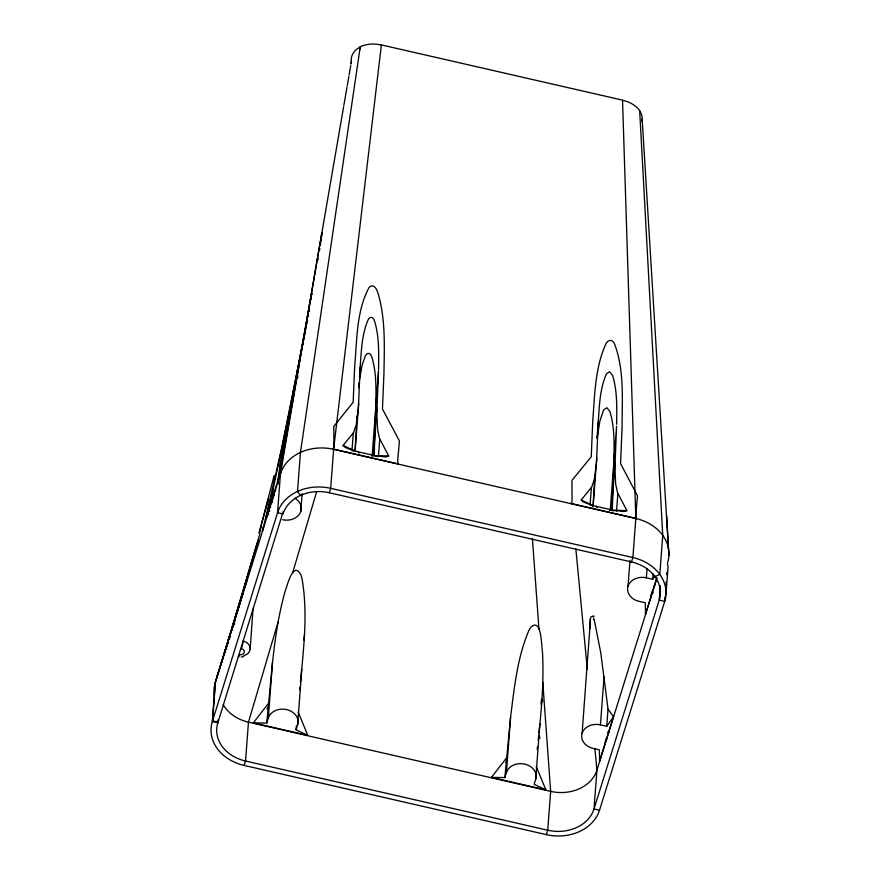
<?xml version="1.0" encoding="UTF-8"?>
<svg xmlns="http://www.w3.org/2000/svg" width="880" height="880" viewBox="0 0 880 880"><rect width="100%" height="100%" fill="white"/><g stroke="black" fill="none" stroke-linecap="round" stroke-linejoin="round"><path stroke-width="1.32" d="M590.051 628.529C590.634 626.043 588.83 614.636 592.779 616.781M538.956 732.765C541.882 705.76 543.994 678.546 542.432 651.387C541.299 645.898 541.816 617.111 530.86 627.242A39.127 25.861 18.4 0 0 530.024 628.496L529.914 628.683A70.147 46.354 18.4 0 0 528.792 630.707C517.187 657.932 514.316 687.951 510.587 717.046L504.845 777.579L491.425 777.403L506.297 758.241M375.848 405.768C376.035 389.763 376.596 373.285 372.064 357.764A42.328 21.241 16.5 0 0 371.492 356.323C370.887 353.254 367.015 352.011 365.728 355.333A44.044 22.099 16.5 0 0 365.233 356.202L362.12 365.233L359.491 379.621M613.932 460.405C614.13 444.367 614.702 427.845 610.159 412.291A44.044 22.099 16.5 0 0 609.741 411.213L606.903 407.737L604.01 409.574A42.328 21.241 16.5 0 0 603.328 410.729L599.852 421.3L597.069 438.295M616.649 424.292C616.836 408.287 617.397 391.809 612.865 376.288A44.044 22.099 16.5 0 0 612.447 375.21L609.609 371.734L606.716 373.571A42.328 21.241 16.5 0 0 606.034 374.726C599.797 389.499 599.412 406.01 598.268 421.784L596.486 462.825L594.33 479.347L591.723 487.036L581.196 499.983L590.139 504.218A5.665 1.441 -64.5 0 0 591.492 504.977A40.128 20.141 16.5 0 1 592.427 505.263L594.198 505.802A17.71 8.888 16.5 0 0 596.343 506.374L611.446 509.828A21.208 10.648 16.5 0 0 614.185 510.334L623.48 511.445L626.89 510.675L616.605 510.268A5.665 4.576 4.3 0 0 613.734 510.873M378.543 370.007C378.752 353.925 379.324 337.359 374.77 321.772A42.328 21.241 16.5 0 0 374.198 320.32C373.593 317.251 369.721 316.008 368.434 319.33A44.044 22.099 16.5 0 0 367.939 320.199C361.713 334.939 361.328 351.395 360.173 367.136L358.391 408.298L356.235 424.82L353.628 432.509L343.101 445.456L352.044 449.691A5.665 1.441 -64.5 0 0 353.386 450.45L354.937 450.923M593.989 619.663A119.251 28.545 -78.7 0 1 594.627 621.687L600.754 652.696L608.025 709.126L613.47 716.683L599.599 761.068L599.731 757.614M378.499 371.217L376.827 412.522L377.564 429.704L379.489 438.427L388.795 456.148L385.935 456.929L378.224 456.137A40.128 20.141 16.5 0 0 377.278 455.994L375.507 455.719A17.71 8.888 16.5 0 1 373.351 455.312L358.248 451.847A21.208 10.648 16.5 0 1 355.52 451.099M610.236 510.433L616.572 426.217L614.922 467.049L615.67 484.231L617.584 492.954L626.824 510.4M356.466 427.141L355.08 450.945L358.655 403.524M356.84 418.132L356.939 415.877M375.771 407.572L374.187 456.313M594.748 477.158L593.065 506.429M613.866 462.22L612.282 510.829M656.843 577.885L645.535 614.075L645.634 611.699M250.184 649.066L253 609.18M590.524 618.893L582.109 733.293A15.125 12.221 4.3 0 0 593.087 748.418L599.379 749.859L599.599 761.068M215.248 682.715L212.322 721.578A43.846 35.431 4.3 0 0 244.156 765.435L546.359 834.636A43.846 35.431 4.3 0 0 599.5 810.249L664.719 601.392L665.082 596.541M215.468 682L212.553 720.863L218.042 722.128L218.229 719.697M217.998 720.412L217.822 722.843A38.181 30.844 4.3 0 0 245.542 761.024L547.734 830.225A38.181 30.844 4.3 0 0 594.011 808.995L599.5 810.249M226.347 649.55L226.644 645.491M233.057 627.33L233.442 623.095L252.901 557.458M234.377 624.844L234.861 618.321L247.676 576.257M239.25 606.32L239.558 602.283M243.133 593.593L243.375 590.359M248.017 575.025L248.138 573.353M272.261 502.59L273.361 487.982L288.651 415.327L304.953 332.145M279.18 477.554L280.676 460.658L311.102 296.835A90.893 1.925 -81.9 0 1 311.344 295.548M280.456 473.858L277.541 512.732L212.322 721.578L217.822 722.843L283.217 511.555M281.743 458.59L282.865 443.696M287.023 434.72L287.947 422.499M268.202 703.725L253.33 722.887L266.75 723.052L272.492 662.519C275.099 638.649 278.509 614.757 285.054 591.613C287.155 586.201 293.007 560.384 300.762 574.552A39.127 25.861 18.4 0 1 301.312 576.114L301.378 576.345A70.147 46.354 18.4 0 1 302.038 578.776C308 612.909 303.677 647.9 300.454 682.099M266.75 723.052L268.323 718.003L272.492 662.519M292.259 403.898L293.04 393.514M297.704 377.806L297.869 375.694M298.111 372.515L298.584 366.168M300.443 452.584L297.517 491.447L300.432 495.462M300.828 511.28L302.159 493.581M298.144 711.986L307.78 735.35L296.054 729.762L296.34 725.901M296.054 729.762L297.627 724.713L301.796 669.229M333.608 449.471L330.682 488.334L329.307 492.745A38.181 30.844 4.3 0 0 283.03 513.986L277.541 512.732A43.846 35.431 4.3 0 1 330.682 488.334L632.885 557.546A43.846 35.431 4.3 0 1 664.719 601.392L659.219 600.138A38.181 30.844 4.3 0 0 631.499 561.957L329.307 492.745M353.309 432.949L352.044 449.691A5.665 4.576 4.3 0 1 353.793 450.956M358.633 387.75L358.974 383.251M359.48 376.497L360.162 367.499M372.141 455.906L378.477 371.69M373.395 455.235L376.97 407.715M379.764 439.01L378.455 456.302M504.845 777.579L506.418 772.519L510.587 717.046M536.239 766.513L545.875 789.877L534.149 784.289L535.722 779.24L539.891 723.756M591.404 487.476L590.139 504.218A5.665 4.576 4.3 0 1 592.02 505.637M597.069 437.778L598.257 422.026M593.076 506.847L596.75 458.051M611.49 509.762L615.065 462.242M582.109 733.293A15.125 12.221 4.3 0 1 600.435 724.878L604.054 676.753M617.859 493.537L616.55 510.829M600.435 724.878L606.727 726.33L608.025 709.126M645.535 614.075L645.304 602.778L639.012 601.337A15.125 12.221 4.3 0 1 628.034 586.212L629.981 560.34M635.8 518.672L632.885 557.546L631.499 561.957M628.034 586.212A15.125 12.221 4.3 0 1 646.36 577.808L647.064 568.381M646.36 577.808L652.652 579.249L653.059 573.804M662.728 535.546L659.802 574.42L654.951 576.653M660.319 585.563L659.219 600.138L594.011 808.995L596.937 770.121L594.88 748.539M665.995 584.397L666.182 581.966M666.732 574.673L666.908 572.242M667.458 564.96L667.645 562.529M665.973 594.616L668.151 565.752M266.255 517.517L273.361 487.982M635.679 516.285L635.734 515.625M635.756 515.405L637.505 495.946L620.554 463.507L622.061 427.482C622.127 399.718 624.492 370.348 614.537 343.904A28.523 14.311 16.5 0 0 613.932 342.881C612.447 339.295 607.915 339.856 606.441 343.057A61.094 30.668 16.5 0 0 605.88 343.915C594.979 367.796 594.759 395.021 592.757 420.772L591.25 456.786L571.934 480.458L572.033 501.71L570.966 503.514L636.57 518.54L635.767 516.505M542.74 687.533L542.883 686.026M304.48 634.557L303.919 640.09M299.651 689.821L299.915 687.247M358.633 386.87L359.095 382.745M541.013 704.154L541.519 699.303M537.207 749.496L537.482 746.922M538.153 740.487L538.692 735.339M333.938 446.281L333.806 426.393L353.155 402.27L354.662 366.245C357.104 340.043 356.246 311.41 368.995 287.672A28.523 14.311 16.5 0 1 369.666 286.946C372.537 283.811 376.035 287.606 377.003 290.51A61.094 30.668 16.5 0 1 377.487 291.61C385.759 317.757 384.351 345.862 383.966 372.955L382.459 408.98L399.443 440.957L397.573 461.758L398.475 464.013L333.63 449.163L381.381 44.913L622.534 100.133L635.822 518.364M311.454 295.724L311.784 293.491L311.619 294.14M279.092 478.082L308.759 309.089M321.728 235.598L321.871 233.145M278.311 483.901L278.201 478.5L280.258 463.221M321.376 238.26L320.969 241.032M300.476 452.276L360.239 46.926L359.854 49.522M320.76 242.451L320.309 245.432M319.594 250.085L319.836 248.534M278.19 478.533L277.618 480.865M318.021 259.897L318.219 258.709M310.772 299.783L311.146 297.583M351.032 63.888L351.417 61.072M343.607 106.788L308.913 308.011M343.838 105.457L347.061 86.834M215.259 682.495L280.467 473.748L320.265 241.846M320.441 240.834L321.607 234.311M347.292 85.503L348.898 76.197M349.129 74.866L350.746 65.571M351.065 63.712L351.461 61.424M308.759 311.344L309.1 309.397M307.78 316.756L308.132 314.787M307.065 320.705L307.428 318.736M305.998 326.524L306.702 322.663M308.946 311.641L309.419 309.045M305.184 330.902L305.646 328.405M307.978 316.8L308.462 314.226M307.263 320.65L306.064 327.008M305.349 330.781L305.822 328.284M304.876 333.278L281.358 449.79L262.647 530.761M311.707 293.755L311.718 293.678A43.329 0.924 -81.9 0 0 311.41 295.108M258.302 540.21L257.994 541.618M232.1 628.155L233.211 623.942M265.661 508.662L268.433 498.861L259.138 532.961L274.186 475.387M232.309 627.418L232.364 629.948M233.167 625.163L233.343 623.469M233.497 623.92L257.323 542.157M277.398 481.657L277.013 483.021M276.43 485.078L274.065 492.987M278.234 621.544L248.457 722.161L245.542 761.024L244.156 765.435M292.611 572.935L316.668 491.656M232.089 627.671L244.233 587.972M251.911 562.287L252.208 561.319M252.494 560.351L252.934 558.899M231.77 629.233L228.162 640.981M257.598 541.233L258.148 539.407M258.423 538.505L259.237 535.843M253.132 556.71L253.814 554.455M231.396 629.948L222.299 659.78M234.861 618.321L221.298 663.036M250.756 566.137L251.339 564.212M249.887 568.986L250.459 567.094M254.034 553.707L254.705 551.507M259.501 534.963L260.051 533.181M249.04 571.769L249.601 569.921M221.243 663.212L216.711 677.842M247.951 575.366L248.49 573.584M254.925 550.792L255.574 548.713M249.304 571.494L249.656 570.372M249.997 569.228L250.349 568.095M251.053 565.807L251.405 564.652M260.59 531.41L260.865 530.53M244.574 586.894L245.905 582.549M246.246 581.46L246.917 579.271M247.258 578.171L247.588 577.071M248.27 574.86L248.611 573.749M261.657 527.945L261.921 527.098M255.882 547.701L256.509 545.688M215.556 681.571L243.265 592.229L241.307 598.653M244.871 587.059L246.873 580.591M215.325 682.286L240.504 601.227M222.585 658.944L223.025 657.514M223.564 655.787L224.015 654.335A11.583 9.361 4.3 0 1 224.741 653.983M221.705 661.738L221.342 662.893M546.359 834.636L547.734 830.225L550.66 791.362L542.773 682.132M656.843 578.237L596.937 770.121A38.181 30.844 4.3 0 1 550.66 791.362L248.457 722.161A38.181 30.844 4.3 0 1 223.168 704.594M256.707 545.039L257.114 543.774M267.619 513.667L268.983 509.399M267.443 514.206L266.299 517.495M343.079 445.489L345.4 447.557L353.386 450.45M581.174 500.005L583.506 502.084L591.492 504.977M333.839 447.37L332.871 448.998L333.63 449.163M266.376 516.934L268.686 513.634M652.652 579.249L654.918 576.004M606.727 726.33L613.47 716.683M267.047 708.785L268.389 707.058M505.813 762.443L506.484 761.585M241.219 656.997L243.694 656.568M388.718 455.884L378.51 455.752A5.665 4.576 4.3 0 0 375.848 456.258M253.33 722.887L307.78 735.35M491.425 777.403L545.875 789.877M539.022 735.757L540.056 738.276M297.616 719.851L298.54 722.084M593.593 618.486L594 619.597M616.385 511.236L616.33 510.664M378.279 456.61L378.224 456.137M575.85 548.922L587.29 668.965M532.4 538.395L538.967 629.354M542.377 699.358L542.564 701.811M642.158 118.965L668.91 555.522M666.655 516.043L668.492 548.581M662.728 535.227L639.683 110.924A19.338 15.62 4.3 0 1 641.971 121.066M333.938 446.512L333.938 447.194M294.987 498.223A15.125 12.221 4.3 0 1 299.882 513.425A15.125 12.221 4.3 0 1 282.502 519.695M243.848 655.644A9.449 7.634 4.3 0 0 250.184 648.252A9.449 7.634 4.3 0 0 243.056 640.992A5.665 0.616 -77.1 0 1 241.428 648.736A3.795 3.069 4.3 0 1 244.189 652.52A3.795 3.069 4.3 0 1 239.58 654.632A5.665 0.616 -77.1 0 1 238.447 655.985M268.323 718.003A15.125 12.221 4.3 0 1 286.649 709.588A15.125 12.221 4.3 0 1 297.627 724.713M506.418 772.519A15.125 12.221 4.3 0 1 524.744 764.115A15.125 12.221 4.3 0 1 535.722 779.24M214.28 695.387A43.846 35.266 5.2 0 1 215.259 682.517M280.467 473.748A43.846 35.53 4.4 0 1 333.564 449.306L635.822 518.518A43.835 35.53 4 0 1 662.75 535.381A43.846 35.53 4 0 1 667.898 561.561M351.23 60.973A19.338 15.62 4.3 0 1 360.294 47.003M274.098 492.866A21.593 1.034 -74.7 0 1 273.515 494.769M274.109 495.847A11.605 9.383 4.3 0 1 273.493 494.901L269.599 507.441A11.605 9.383 4.3 0 1 270.688 506.891M269.654 507.188A23.21 0.957 -74.4 0 1 269.049 509.113M269.819 510.939A5.665 3.014 35 0 1 268.521 510.862M275.803 490.666A5.665 3.333 -1.1 0 1 274.659 491.018M596.332 506.385A11.594 9.372 4.3 0 1 597.223 507.584M609.983 510.51A11.594 9.372 4.3 0 1 611.446 509.839M228.404 643.214A11.583 9.361 4.3 0 1 227.766 642.301M230.131 637.648A5.665 3.333 -1.1 0 1 229.086 638.011M223.19 658.02A5.665 3.014 35 0 1 222.882 657.987M358.237 451.858A11.594 9.372 4.3 0 1 359.128 453.057M371.888 455.983A11.594 9.372 4.3 0 1 373.351 455.323M650.969 594.352A5.665 4.576 4.3 0 1 651.277 595.078M651.651 591.866A11.605 9.383 4.3 0 1 653.345 592.999M655.072 584.969A11.605 9.383 4.3 0 1 654.214 585.057M605.044 741.433A5.665 4.576 4.3 0 1 605.352 742.159M609.224 732.039A11.583 9.361 4.3 0 1 607.53 732.182M605.814 738.991A11.583 9.361 4.3 0 1 606.837 739.64M257.73 541.904A42.691 0.979 -75.1 0 1 258.016 541.046M257.081 543.895A98.065 2.409 -75.4 0 1 257.356 543.015M622.688 100.353A26.73 21.604 4.3 0 1 639.782 110.726M360.272 46.717A26.73 21.604 4.3 0 1 381.117 45.034M321.618 234.179A32.791 1.408 -84.3 0 1 321.882 233.024M321.64 236.016A20.086 0.957 -84.2 0 1 321.453 237.424M593.087 615.637A52.635 12.914 -77.3 0 1 594.055 616.913"/></g></svg>
